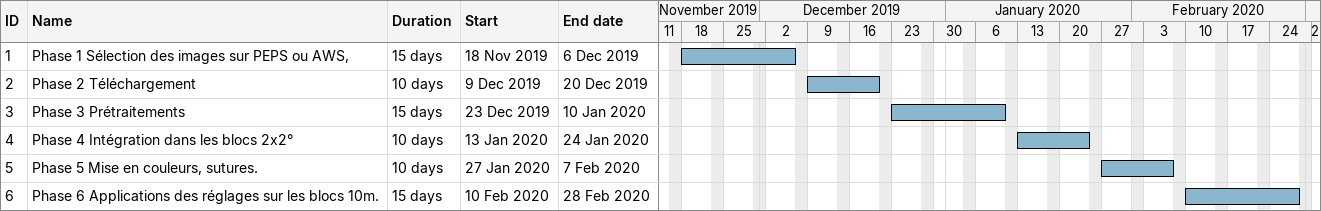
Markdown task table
| ID | Task | Duration | Start | Finish |
|---|---|---|---|---|
| 1 | Phase 1 Sélection des images sur PEPS ou AWS, | 15d | 2019-11-18 | 2019-12-06 |
| 2 | Phase 2 Téléchargement | 10d | 2019-12-09 | 2019-12-20 |
| 3 | Phase 3 Prétraitements | 15d | 2019-12-23 | 2020-01-10 |
| 4 | Phase 4 Intégration dans les blocs 2x2° | 10d | 2020-01-13 | 2020-01-24 |
| 5 | Phase 5 Mise en couleurs, sutures. | 10d | 2020-01-27 | 2020-02-07 |
| 6 | Phase 6 Applications des réglages sur les blocs 10m. | 15d | 2020-02-10 | 2020-02-28 |
